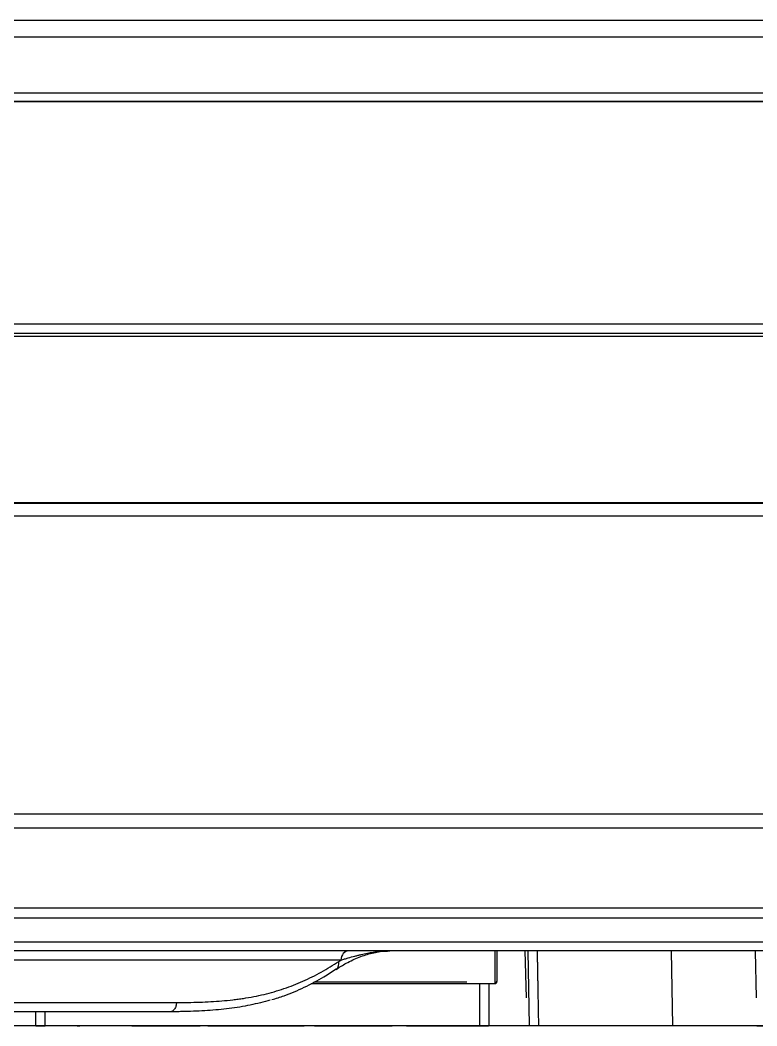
# Model space of a CAD drawing. Extents: x 6016 to 8231, y -443 to 1874.
# Drawn here: x 7656.6 to 7735.3, y 185.4 to 292.8 of the extents above; entities that cross this region are included whole.
import ezdxf

# ---------------------------------------------------------------- set-up
doc = ezdxf.new("R2010")
doc.units = 0
doc.header["$LTSCALE"] = 20
doc.header["$MEASUREMENT"] = 0
doc.layers.get('0').update_dxf_attribs({"linetype": 'CONTINUOUS'})
doc.layers.add('1', color=7, linetype='CONTINUOUS')
doc.layers.add('____', color=7, linetype='CONTINUOUS')

# ---------------------------------------------------------------- blocks, each defined once
blk = doc.blocks.new('A$C6f1c947b')
at = {"layer": '____'}
for p, q in [((764.61, 107.82), (1059.88, 107.82)), ((764.61, 107.82), (1059.88, 107.82)), ((1059.85, 106), (764.64, 106)), ((769.62, 100.06), (1054.87, 100.06)), ((1056.27, 99.13), (768.22, 99.13)), ((1056.27, 99.11), (768.22, 99.11)), ((719.26, 75.38), (1105.23, 75.38)), ((719.3, 74.39), (1105.19, 74.39)), ((1105.16, 74.04), (719.33, 74.04)), ((769.46, 56.31), (1055.03, 56.31)), ((1055.03, 56.23), (769.46, 56.23)), ((1055.03, 54.85), (769.46, 54.85)), ((768.63, 23.08), (1055.86, 23.08)), ((1055.86, 21.54), (768.63, 21.54)), ((991.47, 8.45), (991.58, 3.45)), ((991.95, 0.45), (991.81, 8.45)), ((1007.07, 8.45), (1007.24, 0.45)), ((1016.07, 8.43), (1016.17, 3.45)), ((968.65, 4.96), (988.27, 4.96)), ((985.27, 5.1), (968.91, 5.1)), ((986.64, 0.45), (986.64, 4.96)), ((987.64, 0.45), (987.64, 4.96)), ((939.24, 0.45), (939.24, 1.95)), ((940.24, 0.45), (940.24, 1.95)), ((939.24, 0.45), (934.94, 0.45)), ((939.24, 0.45), (940.24, 0.45)), ((986.64, 0.45), (940.24, 0.45)), ((943.65, 0.45), (943.92, 0.45)), ((987.64, 0.45), (986.64, 0.45)), ((992.91, 0.45), (987.64, 0.45)), ((1016.24, 0.45), (992.91, 0.45)), ((1016.24, 0.45), (1024.43, 0.45))]:
    blk.add_line(p, q, dxfattribs=at)
blk.add_arc((988.27, 5.16), 0.2, 270, 0, dxfattribs=at)
for centre, major_axis, ratio, start_param, end_param in [((972.64, 7.45), (0, -1), 0.818794, 3.141593, 4.694936), ((988.27, 7.79), (0, -6), 0.000003, 1.105137, 1.681512), ((970.77, 7.34), (-0.55, 0.835), 0.759721, 3.14361, 4.229803), ((988.27, 5.19), (0.2, 0), 0.449006, 4.712392, 6.283189), ((988.27, 5.21), (0, -0.25), 0.000003, 6.281222, 7.34144), ((943.88, -0.55), (0.666, 0.766), 0.965179, 0.521382, 0.697992)]:
    blk.add_ellipse(centre, major_axis=major_axis, ratio=ratio, start_param=start_param, end_param=end_param, dxfattribs=at)
for points, degree, knots in [([(912.24, 13.04), (912.91, 13.04), (913.58, 13.04), (916.91, 13.04), (919.58, 13.04), (932.91, 13.04), (943.58, 13.04), (985.96, 13.04), (1017.67, 13.04), (1049.39, 13.04)], 3, [0, 0, 0, 0, 0.014584, 0.014584, 0.072918, 0.072918, 0.306254, 0.306254, 1, 1, 1, 1]), ([(1049.39, 11.95), (1048.72, 11.95), (1048.05, 11.95), (1044.72, 11.95), (1042.05, 11.95), (1028.72, 11.95), (1018.05, 11.95), (975.67, 11.95), (943.96, 11.95), (912.24, 11.95)], 3, [0, 0, 0, 0, 0.014584, 0.014584, 0.072918, 0.072918, 0.306254, 0.306254, 1, 1, 1, 1]), ([(1047.79, 8.45), (1047.13, 8.45), (1046.46, 8.45), (1043.13, 8.45), (1040.46, 8.45), (1027.13, 8.45), (1016.46, 8.45), (974.61, 8.45), (943.43, 8.45), (912.24, 8.45)], 3, [0, 0, 0, 0, 0.014755, 0.014755, 0.073773, 0.073773, 0.309848, 0.309848, 1, 1, 1, 1]), ([(971.31, 6.47), (971.66, 6.71), (972.49, 7.22), (973.77, 7.82), (975.16, 8.24), (976.16, 8.43), (976.69, 8.42), (976.78, 8.41)], 3, [0, 0, 0, 0, 0.188387, 0.439137, 0.691906, 0.947241, 1, 1, 1, 1]), ([(971.82, 7.47), (971.95, 7.51), (972.08, 7.55), (972.33, 7.62), (972.46, 7.66), (972.83, 7.76), (973.07, 7.83), (973.42, 7.92), (973.53, 7.95), (973.76, 8), (973.87, 8.03), (974.21, 8.11), (974.42, 8.16), (974.85, 8.24), (975.06, 8.28), (975.37, 8.32), (975.47, 8.34), (975.68, 8.36), (975.78, 8.38), (976.08, 8.41), (976.28, 8.42), (976.57, 8.44), (976.67, 8.44), (976.81, 8.45), (976.89, 8.45), (976.96, 8.45), (977.01, 8.45), (977.03, 8.45), (977.05, 8.45)], 3, [0, 0, 0, 0, 0.0625, 0.0625, 0.125, 0.125, 0.25, 0.25, 0.3125, 0.3125, 0.375, 0.375, 0.5, 0.5, 0.625, 0.625, 0.6875, 0.6875, 0.75, 0.75, 0.875, 0.875, 0.9375, 0.9375, 0.96875, 0.984375, 0.984375, 1, 1, 1, 1]), ([(988.47, 8.46), (988.47, 7.94), (988.47, 7.43), (988.47, 6.31), (988.47, 5.73), (988.47, 5.19)], 3, [0, 0, 0, 0, 0.458792, 0.458792, 1, 1, 1, 1]), ([(971.82, 7.47), (971.38, 7.47), (970.94, 7.47), (970.05, 7.47), (968.71, 7.47), (966.4, 7.47), (964.48, 7.47), (963.01, 7.47), (962.52, 7.47), (961.77, 7.47), (961.51, 7.47), (961.01, 7.47), (959.73, 7.47), (958.42, 7.47), (957.07, 7.47), (956.8, 7.47), (956.25, 7.47), (955.98, 7.47), (955.15, 7.47), (954.02, 7.47), (952.87, 7.47), (951.99, 7.47), (951.69, 7.47), (951.24, 7.47), (951.09, 7.47), (950.79, 7.47), (950.64, 7.47), (949.29, 7.47), (948.05, 7.47), (946.47, 7.47), (946.15, 7.47), (945.51, 7.47), (944.55, 7.47), (942.91, 7.47), (941.24, 7.47), (940.22, 7.47), (939.54, 7.47), (939.2, 7.47), (937.48, 7.47), (936.07, 7.47), (934.29, 7.47), (933.93, 7.47), (933.39, 7.47), (933.21, 7.47), (932.85, 7.47), (932.67, 7.47), (932.12, 7.47), (931.76, 7.47), (931.03, 7.47), (930.66, 7.47), (929.56, 7.47), (928.83, 7.47), (927.35, 7.47), (926.61, 7.47), (925.12, 7.47), (924.37, 7.47), (923.24, 7.47), (922.87, 7.47), (922.11, 7.47), (921.74, 7.47), (919.85, 7.47), (916.82, 7.47), (913.77, 7.47), (912.24, 7.47)], 3, [0, 0, 0, 0, 0.03125, 0.03125, 0.0625, 0.125, 0.1875, 0.1875, 0.21875, 0.21875, 0.234375, 0.234375, 0.25, 0.3125, 0.3125, 0.328125, 0.328125, 0.34375, 0.34375, 0.375, 0.40625, 0.40625, 0.421875, 0.421875, 0.429687, 0.429687, 0.4375, 0.4375, 0.5, 0.5, 0.515625, 0.515625, 0.53125, 0.5625, 0.59375, 0.609375, 0.609375, 0.625, 0.625, 0.6875, 0.6875, 0.703125, 0.703125, 0.710938, 0.710938, 0.71875, 0.71875, 0.734375, 0.734375, 0.75, 0.75, 0.78125, 0.78125, 0.8125, 0.8125, 0.84375, 0.84375, 0.859375, 0.859375, 0.875, 0.875, 0.9375, 1, 1, 1, 1]), ([(954.25, 2.93), (955.09, 2.93), (955.91, 2.95), (957.12, 2.99), (957.52, 3.01), (958.32, 3.05), (958.71, 3.08), (959.49, 3.15), (959.88, 3.18), (960.45, 3.25), (960.64, 3.27), (961.02, 3.32), (961.21, 3.35), (961.77, 3.44), (962.14, 3.5), (962.88, 3.64), (963.24, 3.72), (963.97, 3.89), (964.32, 3.98), (965.03, 4.19), (965.38, 4.3), (966.08, 4.53), (966.42, 4.66), (967.1, 4.92), (967.43, 5.06), (968.43, 5.51), (969.08, 5.83), (970.35, 6.54), (970.97, 6.92), (971.58, 7.32)], 3, [0, 0, 0, 0, 0.125, 0.125, 0.1875, 0.1875, 0.25, 0.25, 0.3125, 0.3125, 0.34375, 0.34375, 0.375, 0.375, 0.4375, 0.4375, 0.5, 0.5, 0.5625, 0.5625, 0.625, 0.625, 0.6875, 0.6875, 0.75, 0.75, 0.875, 0.875, 1, 1, 1, 1]), ([(964.45, 3.25), (964.88, 3.37), (966.07, 3.73), (967.93, 4.54), (969.78, 5.51), (970.88, 6.23), (971.3, 6.52)], 3, [0, 0, 0, 0, 0.17582, 0.483623, 0.796515, 1, 1, 1, 1]), ([(988.47, 5.19), (988.47, 5.16), (988.47, 5.18), (988.47, 5.18), (988.47, 5.2), (988.47, 5.22)], 2, [0, 0, 0, 0.5, 0.5, 0.75, 1, 1, 1]), ([(912.24, 2.93), (913.21, 2.93), (914.17, 2.93), (915.37, 2.93), (915.61, 2.93), (916.08, 2.93), (916.32, 2.93), (917.04, 2.93), (917.52, 2.93), (918.95, 2.93), (920.85, 2.93), (922.73, 2.93), (924.6, 2.93), (925.53, 2.93), (927.38, 2.93), (929.22, 2.93), (931.04, 2.93), (932.41, 2.93), (932.86, 2.93), (933.76, 2.93), (934.66, 2.93), (935.56, 2.93), (936.12, 2.93), (936.23, 2.93), (936.45, 2.93), (936.56, 2.93), (936.9, 2.93), (937.56, 2.93), (938.44, 2.93), (939.1, 2.93), (939.54, 2.93), (939.75, 2.93), (941.7, 2.93), (943.39, 2.93), (945.24, 2.93), (945.44, 2.93), (945.85, 2.93), (946.05, 2.93), (946.46, 2.93), (946.66, 2.93), (947.06, 2.93), (948.06, 2.93), (949.04, 2.93), (950.19, 2.93), (950.57, 2.93), (951.32, 2.93), (951.69, 2.93), (952.8, 2.93), (953.53, 2.93), (954.25, 2.93)], 3, [0, 0, 0, 0, 0.0625, 0.0625, 0.078125, 0.078125, 0.09375, 0.09375, 0.125, 0.125, 0.1875, 0.25, 0.25, 0.3125, 0.3125, 0.375, 0.4375, 0.4375, 0.46875, 0.46875, 0.5, 0.53125, 0.53125, 0.539062, 0.539062, 0.546875, 0.546875, 0.5625, 0.59375, 0.609375, 0.609375, 0.625, 0.625, 0.75, 0.75, 0.765625, 0.765625, 0.78125, 0.78125, 0.796875, 0.796875, 0.8125, 0.875, 0.875, 0.90625, 0.90625, 0.9375, 0.9375, 1, 1, 1, 1]), ([(964.25, 3.2), (964.17, 3.17), (964.09, 3.15), (963.66, 3.03), (963.31, 2.93), (962.58, 2.76), (962.22, 2.68), (961.49, 2.53), (961.11, 2.47), (960.36, 2.35), (959.99, 2.3), (959.22, 2.21), (958.83, 2.17), (958.05, 2.1), (957.66, 2.07), (956.87, 2.03), (956.46, 2.01), (955.65, 1.98), (955.25, 1.97), (954.63, 1.96), (954.32, 1.95), (953.95, 1.95), (953.77, 1.95), (953.68, 1.95), (953.63, 1.95), (953.61, 1.95), (953.6, 1.95), (953.59, 1.95), (953.58, 1.95)], 3, [0, 0, 0, 0, 0.024152, 0.024152, 0.13258, 0.13258, 0.241007, 0.241007, 0.349435, 0.349435, 0.457862, 0.457862, 0.56629, 0.56629, 0.674717, 0.674717, 0.783145, 0.783145, 0.891572, 0.891572, 0.945786, 0.972893, 0.986447, 0.993223, 0.996612, 0.998306, 0.998306, 1, 1, 1, 1]), ([(954.25, 2.93), (954.25, 2.87), (954.24, 2.8), (954.22, 2.68), (954.21, 2.62), (954.18, 2.5), (954.16, 2.44), (954.11, 2.33), (954.08, 2.28), (954.02, 2.19), (953.98, 2.15), (953.91, 2.08), (953.87, 2.05), (953.79, 2), (953.75, 1.98), (953.67, 1.96), (953.63, 1.95), (953.58, 1.95)], 3, [0, 0, 0, 0, 0.125, 0.125, 0.25, 0.25, 0.375, 0.375, 0.5, 0.5, 0.625, 0.625, 0.75, 0.75, 0.875, 0.875, 1, 1, 1, 1]), ([(953.58, 1.95), (952.88, 1.95), (952.16, 1.95), (951.07, 1.95), (950.7, 1.95), (949.96, 1.95), (949.59, 1.95), (948.47, 1.95), (947.71, 1.95), (946.54, 1.95), (946.15, 1.95), (945.56, 1.95), (945.37, 1.95), (944.97, 1.95), (943.18, 1.95), (941.32, 1.95), (939.4, 1.95), (939.19, 1.95), (938.76, 1.95), (938.12, 1.95), (937.25, 1.95), (936.59, 1.95), (936.26, 1.95), (936.15, 1.95), (935.93, 1.95), (935.38, 1.95), (934.39, 1.95), (933.5, 1.95), (932.6, 1.95), (932.16, 1.95), (930.81, 1.95), (929.01, 1.95), (927.19, 1.95), (925.36, 1.95), (924.44, 1.95), (922.6, 1.95), (920.74, 1.95), (918.87, 1.95), (917.46, 1.95), (916.98, 1.95), (916.28, 1.95), (916.04, 1.95), (915.56, 1.95), (915.33, 1.95), (914.14, 1.95), (913.19, 1.95), (912.24, 1.95)], 3, [0, 0, 0, 0, 0.0625, 0.0625, 0.09375, 0.09375, 0.125, 0.125, 0.1875, 0.1875, 0.21875, 0.21875, 0.234375, 0.234375, 0.25, 0.375, 0.375, 0.390625, 0.390625, 0.40625, 0.4375, 0.453125, 0.453125, 0.460938, 0.460938, 0.46875, 0.5, 0.53125, 0.53125, 0.5625, 0.5625, 0.625, 0.6875, 0.6875, 0.75, 0.75, 0.8125, 0.875, 0.875, 0.90625, 0.90625, 0.921875, 0.921875, 0.9375, 0.9375, 1, 1, 1, 1]), ([(949.49, 0.45), (951.92, 0.45), (954.35, 0.45), (956.77, 0.45), (956.77, 0.45), (956.77, 0.45), (956.77, 0.45), (954.35, 0.45), (951.92, 0.45), (949.49, 0.45), (949.49, 0.45), (949.49, 0.45), (949.49, 0.45), (951.41, 0.45), (953.33, 0.45), (955.26, 0.45), (953.33, 0.45), (951.41, 0.45), (949.49, 0.45), (949.49, 0.45), (949.49, 0.45), (949.49, 0.45)], 3, [0, 0, 0, 0, 0.245594, 0.245594, 0.245594, 0.284675, 0.284675, 0.284675, 0.529826, 0.529826, 0.529826, 0.571436, 0.571436, 0.571436, 0.764796, 0.764796, 0.764796, 0.958389, 0.958389, 0.958389, 1, 1, 1, 1]), ([(961.82, 0.45), (960.41, 0.45), (959.01, 0.45), (957.6, 0.45), (958.11, 0.45), (958.63, 0.45), (959.14, 0.45), (959.55, 0.45), (959.95, 0.45), (960.35, 0.45), (961.89, 0.45), (963.42, 0.45), (964.95, 0.45), (965.38, 0.45), (965.81, 0.45), (966.23, 0.45), (966.79, 0.45), (967.34, 0.45), (967.89, 0.45), (966.39, 0.45), (964.89, 0.45), (963.39, 0.45), (962.87, 0.45), (962.35, 0.45), (961.82, 0.45)], 3, [0, 0, 0, 0, 0.29345, 0.29345, 0.29345, 0.331925, 0.331925, 0.331925, 0.420204, 0.420204, 0.420204, 0.534717, 0.534717, 0.534717, 0.623635, 0.623635, 0.623635, 0.664913, 0.664913, 0.664913, 0.960895, 0.960895, 0.960895, 1, 1, 1, 1]), ([(964.5, 0.45), (963.26, 0.45), (962.02, 0.45), (960.77, 0.45), (961.18, 0.45), (961.58, 0.45), (962.24, 0.45), (962.43, 0.45), (962.57, 0.45), (962.74, 0.45), (963, 0.45), (963.74, 0.45), (964.12, 0.45), (964.5, 0.45)], 3, [0, 0, 0, 0, 0.257659, 0.257659, 0.257659, 0.495795, 0.495795, 0.649357, 0.649357, 0.649357, 0.816553, 0.816553, 1, 1, 1, 1]), ([(969, 0.45), (969, 0.45), (969, 0.45), (969, 0.45), (970.39, 0.45), (971.79, 0.45), (973.89, 0.45), (974.48, 0.45), (975.45, 0.45), (975.85, 0.45), (976.49, 0.45), (976.76, 0.45), (977.19, 0.45), (977.3, 0.45), (977.3, 0.45), (977.12, 0.45), (976.41, 0.45), (975.9, 0.45), (975.23, 0.45), (975.75, 0.45), (976.13, 0.45), (976.64, 0.45), (976.77, 0.45), (976.77, 0.45), (976.62, 0.45), (976.05, 0.45), (975.65, 0.45), (974.64, 0.45), (973.96, 0.45), (971.75, 0.45), (970.37, 0.45), (969, 0.45)], 3, [0, 0, 0, 0, 0.265538, 0.265538, 0.265538, 0.366821, 0.366821, 0.417361, 0.417361, 0.468249, 0.468249, 0.518924, 0.518924, 0.569339, 0.569339, 0.632152, 0.632152, 0.694964, 0.694964, 0.694964, 0.738497, 0.738497, 0.782161, 0.782161, 0.829224, 0.829224, 0.876286, 0.876286, 0.923131, 0.923131, 1, 1, 1, 1]), ([(973.19, 0.45), (972.28, 0.45), (971.36, 0.45), (970.45, 0.45), (970.45, 0.45), (970.45, 0.45), (970.45, 0.45), (971.3, 0.45), (972.15, 0.45), (973.69, 0.45), (974.23, 0.45), (974.98, 0.45), (975.27, 0.45), (975.69, 0.45), (975.79, 0.45), (975.79, 0.45), (975.72, 0.45), (975.43, 0.45), (975.25, 0.45), (975.02, 0.45), (974.8, 0.45), (974.52, 0.45), (974.18, 0.45), (973.99, 0.45), (973.66, 0.45), (973.19, 0.45)], 3, [0, 0, 0, 0, 0.127941, 0.127941, 0.127941, 0.304484, 0.304484, 0.304484, 0.42323, 0.42323, 0.521353, 0.521353, 0.620368, 0.620368, 0.718766, 0.718766, 0.802336, 0.802336, 0.886276, 0.886276, 0.886276, 0.94023, 0.94023, 0.94023, 1, 1, 1, 1]), ([(972.83, 0.45), (972.04, 0.45), (971.24, 0.45), (970.45, 0.45), (970.45, 0.45), (970.45, 0.45), (970.45, 0.45), (971.18, 0.45), (971.92, 0.45), (973.44, 0.45), (974, 0.45), (974.65, 0.45), (974.9, 0.45), (975.25, 0.45), (975.34, 0.45), (975.34, 0.45), (975.24, 0.45), (974.87, 0.45), (974.59, 0.45), (973.94, 0.45), (973.48, 0.45), (972.83, 0.45)], 3, [0, 0, 0, 0, 0.108673, 0.108673, 0.108673, 0.260507, 0.260507, 0.260507, 0.360959, 0.360959, 0.468861, 0.468861, 0.577618, 0.577618, 0.685587, 0.685587, 0.800252, 0.800252, 0.913498, 0.913498, 1, 1, 1, 1]), ([(980.18, 0.45), (979.72, 0.45), (979.27, 0.45), (978.81, 0.45), (978.83, 0.45), (979.03, 0.45), (979.8, 0.45), (980.32, 0.45), (981.67, 0.45), (982.5, 0.45), (984.28, 0.45), (984.99, 0.45), (986.24, 0.45), (986.73, 0.45), (987.4, 0.45), (987.57, 0.45), (987.57, 0.45), (987.41, 0.45), (986.8, 0.45), (986.33, 0.45), (985.25, 0.45), (984.44, 0.45), (982.07, 0.45), (981.34, 0.45), (980.77, 0.45), (980.63, 0.45), (980.63, 0.45), (980.83, 0.45), (981.64, 0.45), (982.28, 0.45), (984.01, 0.45), (984.64, 0.45), (985.51, 0.45), (985.76, 0.45), (985.84, 0.45), (986.31, 0.45), (986.77, 0.45), (987.24, 0.45), (987.21, 0.45), (987.03, 0.45), (986.36, 0.45), (985.88, 0.45), (984.64, 0.45), (983.92, 0.45), (982.36, 0.45), (981.69, 0.45), (980.48, 0.45), (980.02, 0.45), (979.39, 0.45), (979.23, 0.45), (979.23, 0.45), (979.36, 0.45), (979.87, 0.45), (980.27, 0.45), (981.2, 0.45), (981.9, 0.45), (983.92, 0.45), (984.58, 0.45), (984.87, 0.45), (985.33, 0.45), (985.66, 0.45), (986.06, 0.45), (986.16, 0.45), (986.16, 0.45), (986.06, 0.45), (985.64, 0.45), (985.33, 0.45), (984.48, 0.45), (983.99, 0.45), (982.81, 0.45), (982.24, 0.45), (981.24, 0.45), (980.87, 0.45), (980.4, 0.45), (980.25, 0.45), (980.18, 0.45)], 3, [0, 0, 0, 0, 0.029917, 0.029917, 0.029917, 0.07541, 0.07541, 0.120903, 0.120903, 0.166396, 0.166396, 0.202251, 0.202251, 0.238045, 0.238045, 0.273749, 0.273749, 0.309798, 0.309798, 0.34595, 0.34595, 0.370958, 0.370958, 0.39591, 0.39591, 0.421123, 0.421123, 0.450299, 0.450299, 0.479376, 0.479376, 0.507244, 0.507244, 0.535024, 0.535024, 0.535024, 0.559467, 0.559467, 0.559467, 0.59157, 0.59157, 0.62355, 0.62355, 0.655356, 0.655356, 0.68441, 0.68441, 0.713465, 0.713465, 0.742638, 0.742638, 0.769013, 0.769013, 0.795387, 0.795387, 0.815872, 0.815872, 0.836357, 0.836357, 0.836357, 0.856119, 0.856119, 0.875747, 0.875747, 0.895055, 0.895055, 0.914488, 0.914488, 0.93399, 0.93399, 0.955966, 0.955966, 0.977942, 0.977942, 1, 1, 1, 1])]:
    blk.add_open_spline(points, degree=degree, knots=knots, dxfattribs=at)
for points in [[(912.24, 9.43), (957.43, 9.43), (1002.61, 9.43), (1047.79, 9.43)], [(971.58, 7.32), (971.66, 7.37), (971.74, 7.42), (971.82, 7.47)], [(944.16, 0.45), (944.14, 0.45), (944.11, 0.44), (944.09, 0.44)]]:
    blk.add_open_spline(points, degree=3, dxfattribs=at)
blk.add_rational_spline([(992.77, 8.45), (992.84, 4.45), (992.91, 0.45)], [0.500000001338, 0.500000034006, 0.500000864337], degree=2, dxfattribs=at)

msp = doc.modelspace()

# ---------------------------------------------------------------- linework, layer by layer
at = {"layer": '1', "color": 7, "linetype": 'Continuous'}
msp.add_line((7821.87, 185.41), (7631.27, 185.41), dxfattribs=at)

# ---------------------------------------------------------------- block references
msp.add_blockref('A$C6f1c947b', (6719.03, 184.96))

doc.saveas('drawing.dxf')
